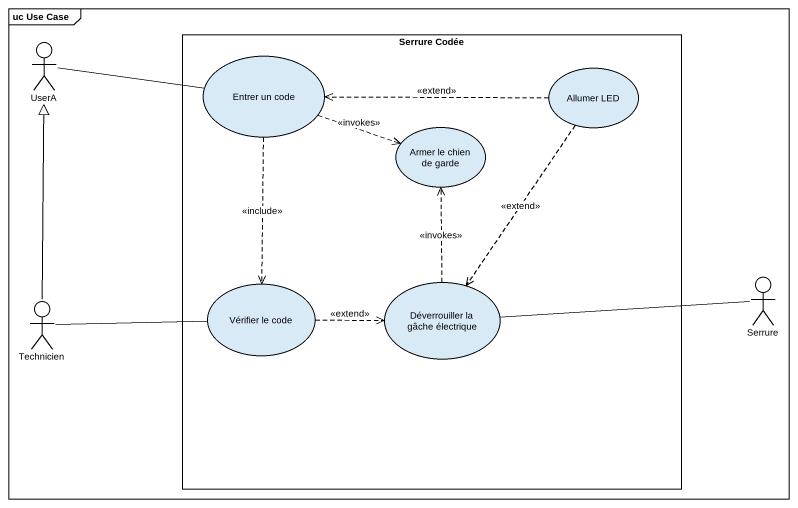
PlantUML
@startuml
mainframe uc Use Case
rectangle "Serrure Codée" as Serrure_Codée {
  usecase "Entrer un code" as Entrer_un_code
  usecase "Allumer LED" as Allumer_LED
  usecase "Armer le chien de garde" as Armer_le_chien_de_garde
  usecase "Vérifier le code" as Vérifier_le_code
  usecase "Déverrouiller la gâche électrique" as Déverrouiller_la_gâche
}
actor UserA
actor Technicien
actor Serrure
UserA -right- Entrer_un_code
Entrer_un_code .right.> Armer_le_chien_de_garde : <<invokes>>
Entrer_un_code ..> Vérifier_le_code : <<include>>
Allumer_LED .left.> Entrer_un_code : <<extend>>
Allumer_LED ..> Déverrouiller_la_gâche : <<extend>>
Technicien -up-|> UserA
Technicien -right- Vérifier_le_code
Vérifier_le_code .right.> Déverrouiller_la_gâche : <<extend>>
Déverrouiller_la_gâche .up.> Armer_le_chien_de_garde : <<invokes>>
Serrure -left- Déverrouiller_la_gâche
@enduml
